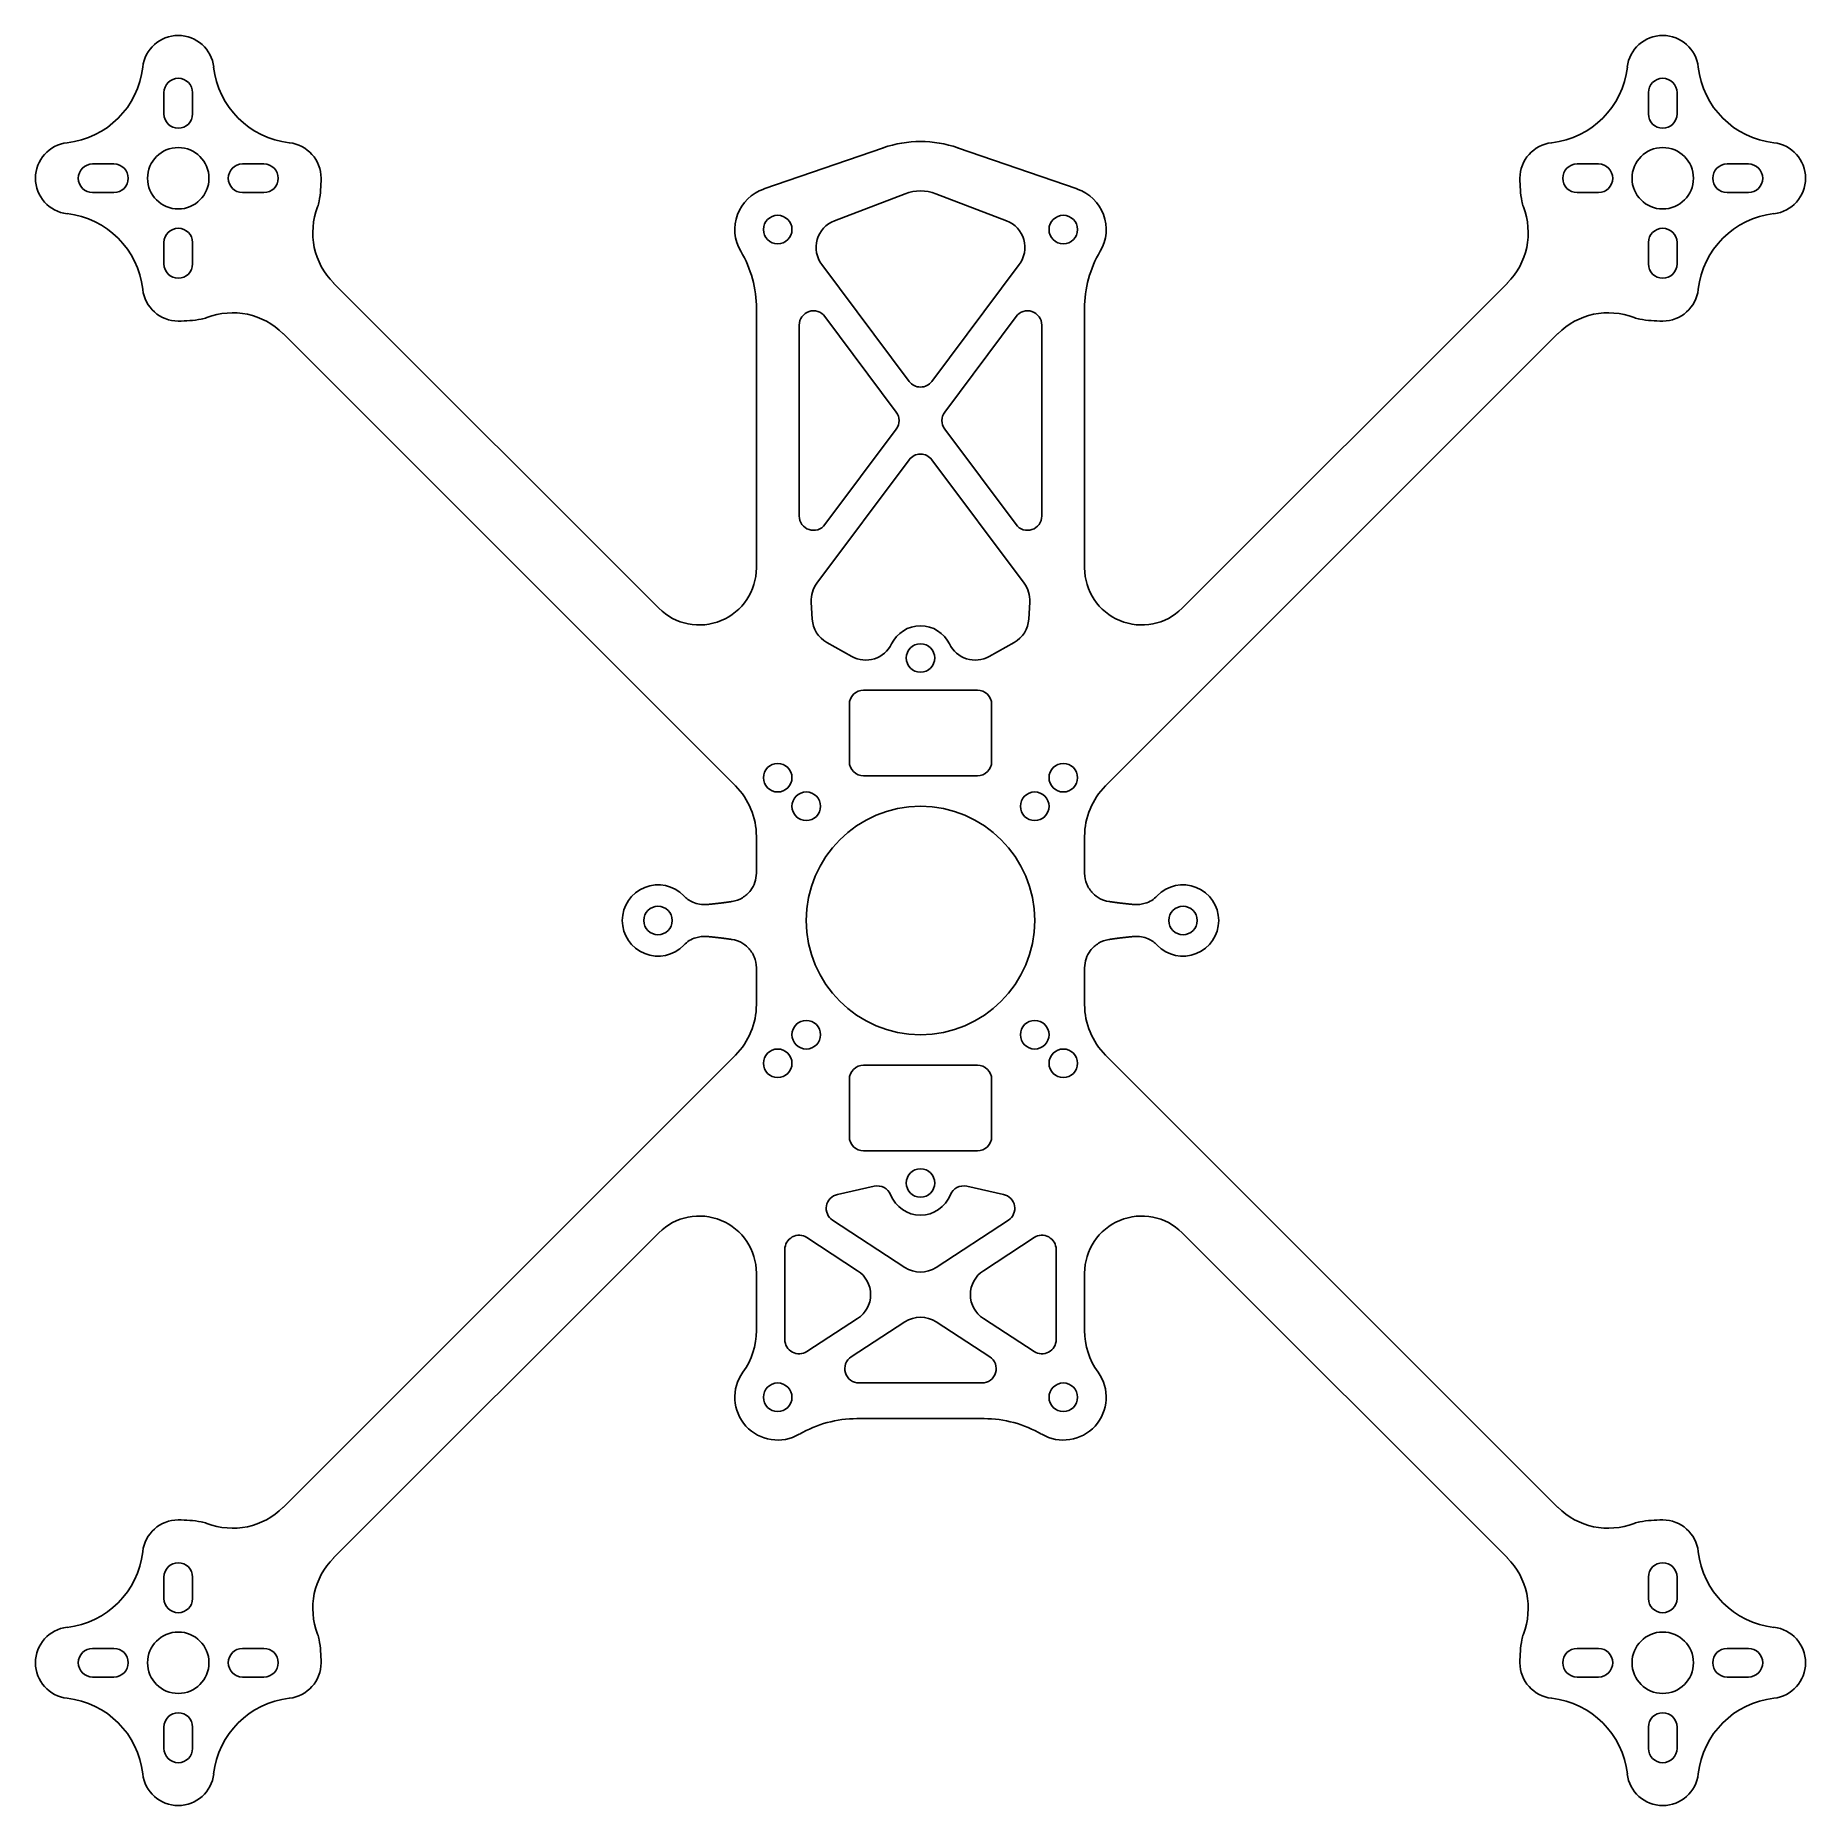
# Model space of a CAD drawing. Header units: millimetres. Extents: x -62 to 62, y -62 to 62.
import ezdxf

# ---------------------------------------------------------------- set-up
doc = ezdxf.new("R2010")
doc.units = ezdxf.units.MM
doc.layers.get('0').update_dxf_attribs({"linetype": 'CONTINUOUS'})

msp = doc.modelspace()

# ---------------------------------------------------------------- linework, layer by layer
for p, q in [((-2.6, 54.1), (-10.98, 51.22)), ((10.98, 51.22), (2.6, 54.1)), ((-18.32, 21.86), (-41.09, 44.62)), ((41.09, 44.62), (18.32, 21.86)), ((-11.49, 42.83), (-11.49, 24.69)), ((11.49, 24.69), (11.49, 42.83)), ((-44.62, 41.09), (-12.96, 9.42)), ((12.96, 9.42), (44.62, 41.09)), ((-11.49, 5.89), (-11.49, 3.31)), ((11.49, 3.31), (11.49, 5.89)), ((-11.49, -3.31), (-11.49, -5.89)), ((11.49, -5.89), (11.49, -3.31)), ((-12.96, -9.42), (-44.62, -41.09)), ((44.62, -41.09), (12.96, -9.42)), ((-41.09, -44.62), (-18.32, -21.86)), ((18.32, -21.86), (41.09, -44.62)), ((-11.49, -24.69), (-11.49, -28.71)), ((11.49, -28.71), (11.49, -24.69)), ((-4.45, -34.88), (4.45, -34.88))]:
    msp.add_line(p, q)
for points in [[(-50.97, 56.47, -1), (-52.97, 56.47), (-52.97, 57.97, -1), (-50.97, 57.97)], [(50.97, 57.97, -1), (52.97, 57.97), (52.97, 56.47, -1), (50.97, 56.47)], [(-57.97, 50.97, -1), (-57.97, 52.97), (-56.47, 52.97, -1), (-56.47, 50.97)], [(-45.97, 52.97, -1), (-45.97, 50.97), (-47.47, 50.97, -1), (-47.47, 52.97)], [(45.97, 50.97, -1), (45.97, 52.97), (47.47, 52.97, -1), (47.47, 50.97)], [(56.47, 50.97, -1), (56.47, 52.97), (57.97, 52.97, -1), (57.97, 50.97)], [(0.8, 37.75), (6.91, 45.92, 0.497362), (6.03, 48.99), (1.08, 50.89, 0.185341), (-1.08, 50.89), (-6.03, 48.99, 0.497367), (-6.91, 45.92), (-0.8, 37.75, 0.501017)], [(-50.97, 45.97, -1), (-52.97, 45.97), (-52.97, 47.47, -1), (-50.97, 47.47)], [(52.97, 45.97, -1), (50.97, 45.97), (50.97, 47.47, -1), (52.97, 47.47)], [(-8.49, 41.69), (-8.49, 28.32, 0.72138), (-6.69, 27.72), (-1.7, 34.41, 0.33243), (-1.7, 35.6), (-6.69, 42.29, 0.721375)], [(1.7, 34.41), (6.69, 27.72, 0.721375), (8.49, 28.32), (8.49, 41.69, 0.72138), (6.69, 42.29), (1.7, 35.6, 0.33243)], [(-7.65, 22.3), (-7.58, 21.09, 0.255414), (-6.56, 19.47), (-4.8, 18.49, 0.43156), (-2.03, 19.36, -0.627432), (2.03, 19.36, 0.43156), (4.8, 18.49), (6.56, 19.47, 0.255416), (7.58, 21.09), (7.65, 22.3, 0.177695), (7.26, 23.62), (0.8, 32.26, 0.501017), (-0.8, 32.26), (-7.26, 23.62, 0.177694)], [(-4.98, 15.13), (-4.98, 11.13, 0.414214), (-3.98, 10.13), (3.98, 10.13, 0.414214), (4.98, 11.13), (4.98, 15.13, 0.414214), (3.98, 16.13), (-3.98, 16.13, 0.414214)], [(-4.98, -11.13), (-4.98, -15.13, 0.414214), (-3.98, -16.13), (3.98, -16.13, 0.414214), (4.98, -15.13), (4.98, -11.13, 0.414214), (3.98, -10.13), (-3.98, -10.13, 0.414214)], [(1.09, -24.29), (6.15, -20.99, 0.664038), (5.82, -19.18), (3.24, -18.61, 0.368715), (2.09, -19.21, -0.679587), (-2.09, -19.21, 0.368715), (-3.24, -18.61), (-5.82, -19.18, 0.664038), (-6.15, -20.99), (-1.09, -24.29, 0.297139)], [(-7.95, -30.18), (-4.4, -27.87, 0.541854), (-4.4, -24.52), (-7.95, -22.2, 0.595514), (-9.5, -23.04), (-9.5, -29.35, 0.595514)], [(9.5, -29.35), (9.5, -23.04, 0.595514), (7.95, -22.2), (4.4, -24.52, 0.541854), (4.4, -27.87), (7.95, -30.18, 0.595514)], [(4.85, -30.55), (1.09, -28.1, 0.297139), (-1.09, -28.1), (-4.85, -30.55, 0.746073), (-4.3, -32.38), (4.3, -32.38, 0.746073)], [(-52.97, -45.97, -1), (-50.97, -45.97), (-50.97, -47.47, -1), (-52.97, -47.47)], [(50.97, -45.97, -1), (52.97, -45.97), (52.97, -47.47, -1), (50.97, -47.47)], [(-56.47, -50.97, -1), (-56.47, -52.97), (-57.97, -52.97, -1), (-57.97, -50.97)], [(-45.97, -50.97, -1), (-45.97, -52.97), (-47.47, -52.97, -1), (-47.47, -50.97)], [(45.97, -52.97, -1), (45.97, -50.97), (47.47, -50.97, -1), (47.47, -52.97)], [(57.97, -50.97, -1), (57.97, -52.97), (56.47, -52.97, -1), (56.47, -50.97)], [(-50.97, -57.97, -1), (-52.97, -57.97), (-52.97, -56.47, -1), (-50.97, -56.47)], [(50.97, -56.47, -1), (52.97, -56.47), (52.97, -57.97, -1), (50.97, -57.97)]]:
    msp.add_lwpolyline(points, format="xyb", close=True)
for centre, radius in [((-51.97, 51.97), 2.15), ((51.97, 51.97), 2.15), ((-10, 48.38), 1), ((10, 48.38), 1), ((0, 18.38), 1), ((-10, 10), 1), ((10, 10), 1), ((-8, 8), 1), ((8, 8), 1), ((0, 0), 8), ((-18.38, 0), 1), ((18.38, 0), 1), ((-8, -8), 1), ((8, -8), 1), ((-10, -10), 1), ((10, -10), 1), ((0, -18.38), 1), ((-10, -33.38), 1), ((10, -33.38), 1), ((-51.97, -51.97), 2.15), ((51.97, -51.97), 2.15)]:
    msp.add_circle(centre, radius)
for centre, radius, start, end in [((-51.97, 59.47), 2.5, 6.3972, 173.6028), ((51.97, 59.47), 2.5, 6.3972, 173.6028), ((-60.42, 60.42), 6, 276.3972, 353.6028), ((-43.53, 60.42), 6, 186.3972, 263.6028), ((43.53, 60.42), 6, 276.3972, 353.6028), ((60.42, 60.42), 6, 186.3972, 263.6028), ((0, 46.54), 8, 71.0043, 108.9957), ((-59.47, 51.97), 2.5, 96.3972, 263.6028), ((-44.47, 51.97), 2.5, 0, 83.6028), ((44.47, 51.97), 2.5, 96.3972, 180), ((59.47, 51.97), 2.5, -83.6028, 83.6028), ((-51.97, 51.97), 10, -9.2506, 0), ((-10, 48.38), 3, 108.9957, 210.3271), ((10, 48.38), 3, -30.3271, 71.0043), ((51.97, 51.97), 10, 180, 189.2506), ((-37.55, 48.16), 5, 158.8112, 225), ((-44.08, 50.69), 2, 338.8112, 350.7494), ((37.55, 48.16), 5, -45, 21.1888), ((44.08, 50.69), 2, 189.2506, 201.1888), ((-60.42, 43.53), 6, 6.3972, 83.6028), ((60.42, 43.53), 6, 96.3972, 173.6028), ((-19.49, 42.83), 8, 0, 30.3271), ((19.49, 42.83), 8, 149.6729, 180), ((-51.97, 44.47), 2.5, 186.3972, 270), ((51.97, 44.47), 2.5, 270, 353.6028), ((-50.69, 44.08), 2, 279.2506, 291.1888), ((-48.16, 37.55), 5, 45, 111.1888), ((48.16, 37.55), 5, 68.8112, 135), ((50.69, 44.08), 2, 248.8112, 260.7494), ((-51.97, 51.97), 10, 270, 279.2506), ((51.97, 51.97), 10, 260.7494, 270), ((-15.49, 24.69), 4, -135, 0), ((15.49, 24.69), 4, 180, 315), ((-16.49, 5.89), 5, 0, 45), ((16.49, 5.89), 5, 135, 180), ((-18.38, 0), 2.5, 43.7659, 316.2341), ((18.38, 0), 2.5, -136.2341, 136.2341), ((-16.49, -5.89), 5, -45, 0), ((16.49, -5.89), 5, 180, 225), ((-15.49, -24.69), 4, 0, 135), ((15.49, -24.69), 4, 45, 180), ((-16.49, -28.71), 5, -35.7238, 0), ((16.49, -28.71), 5, 180, 215.7238), ((-10, -33.38), 3, 144.2762, 300.2726), ((10, -33.38), 3, -120.2726, 35.7238), ((-4.45, -42.88), 8, 90, 120.2726), ((4.45, -42.88), 8, 59.7274, 90), ((-51.97, -44.47), 2.5, 90, 173.6028), ((-51.97, -51.97), 10, 80.7494, 90), ((-50.69, -44.08), 2, 68.8112, 80.7494), ((-48.16, -37.55), 5, 248.8112, 315), ((48.16, -37.55), 5, 225, 291.1888), ((50.69, -44.08), 2, 99.2506, 111.1888), ((51.97, -51.97), 10, 90, 99.2506), ((51.97, -44.47), 2.5, 6.3972, 90), ((-60.42, -43.53), 6, 276.3972, 353.6028), ((60.42, -43.53), 6, 186.3972, 263.6028), ((-37.55, -48.16), 5, 135, 201.1888), ((37.55, -48.16), 5, -21.1888, 45), ((-59.47, -51.97), 2.5, 96.3972, 263.6028), ((59.47, -51.97), 2.5, -83.6028, 83.6028), ((-44.08, -50.69), 2, 9.2506, 21.1888), ((-51.97, -51.97), 10, 0, 9.2506), ((51.97, -51.97), 10, 170.7494, 180), ((44.08, -50.69), 2, 158.8112, 170.7494), ((-44.47, -51.97), 2.5, -83.6028, 0), ((44.47, -51.97), 2.5, 180, 263.6028), ((-60.42, -60.42), 6, 6.3972, 83.6028), ((-43.53, -60.42), 6, 96.3972, 173.6028), ((43.53, -60.42), 6, 6.3972, 83.6028), ((60.42, -60.42), 6, 96.3972, 173.6028), ((-51.97, -59.47), 2.5, 186.3972, 353.6028), ((51.97, -59.47), 2.5, 186.3972, 353.6028)]:
    msp.add_arc(centre, radius, start, end)
for points, knots in [([(-13.19, 1.33), (-12.93, 1.37), (-12.69, 1.46), (-12.24, 1.73), (-12.05, 1.91), (-11.76, 2.29), (-11.66, 2.48), (-11.53, 2.88), (-11.49, 3.09), (-11.49, 3.31)], [0, 0, 0, 0, 0.0781289, 0.0781289, 0.1562578, 0.1562578, 0.2203607, 0.2203607, 0.2844636, 0.2844636, 0.2844636, 0.2844636]), ([(11.49, 3.31), (11.49, 3.05), (11.55, 2.79), (11.74, 2.31), (11.89, 2.09), (12.22, 1.75), (12.39, 1.62), (12.78, 1.43), (12.98, 1.36), (13.19, 1.33)], [0, 0, 0, 0, 0.0781289, 0.0781289, 0.1562578, 0.1562578, 0.2203607, 0.2203607, 0.2844636, 0.2844636, 0.2844636, 0.2844636]), ([(-16.58, 1.73), (-16.4, 1.54), (-16.18, 1.39), (-15.79, 1.22), (-15.63, 1.17), (-15.3, 1.11), (-15.13, 1.11), (-14.96, 1.12)], [0, 0, 0, 0, 0.0781289, 0.0781289, 0.1286275, 0.1286275, 0.1791261, 0.1791261, 0.1791261, 0.1791261]), ([(14.96, 1.12), (15.22, 1.1), (15.48, 1.13), (15.89, 1.25), (16.05, 1.32), (16.33, 1.5), (16.46, 1.61), (16.58, 1.73)], [0, 0, 0, 0, 0.0781289, 0.0781289, 0.1286275, 0.1286275, 0.1791261, 0.1791261, 0.1791261, 0.1791261]), ([(-14.96, -1.12), (-15.22, -1.1), (-15.48, -1.13), (-15.89, -1.25), (-16.05, -1.32), (-16.33, -1.5), (-16.46, -1.61), (-16.58, -1.73)], [0, 0, 0, 0, 0.0781289, 0.0781289, 0.1286275, 0.1286275, 0.1791261, 0.1791261, 0.1791261, 0.1791261]), ([(16.58, -1.73), (16.4, -1.54), (16.18, -1.39), (15.79, -1.22), (15.63, -1.17), (15.3, -1.11), (15.13, -1.11), (14.96, -1.12)], [0, 0, 0, 0, 0.0781289, 0.0781289, 0.1286275, 0.1286275, 0.1791261, 0.1791261, 0.1791261, 0.1791261]), ([(-11.49, -3.31), (-11.49, -3.05), (-11.55, -2.79), (-11.74, -2.31), (-11.89, -2.09), (-12.22, -1.75), (-12.39, -1.62), (-12.78, -1.43), (-12.98, -1.36), (-13.19, -1.33)], [0, 0, 0, 0, 0.0781289, 0.0781289, 0.1562578, 0.1562578, 0.2203607, 0.2203607, 0.2844636, 0.2844636, 0.2844636, 0.2844636]), ([(13.19, -1.33), (12.93, -1.37), (12.69, -1.46), (12.24, -1.73), (12.05, -1.91), (11.76, -2.29), (11.66, -2.48), (11.53, -2.88), (11.49, -3.09), (11.49, -3.31)], [0, 0, 0, 0, 0.0781289, 0.0781289, 0.1562578, 0.1562578, 0.2203607, 0.2203607, 0.2844636, 0.2844636, 0.2844636, 0.2844636])]:
    msp.add_open_spline(points, degree=3, knots=knots)
for points in [[(-13.19, 1.33), (-13.53, 1.28), (-13.88, 1.23), (-14.24, 1.19), (-14.6, 1.15), (-14.96, 1.12)], [(14.96, 1.12), (14.6, 1.15), (14.24, 1.19), (13.88, 1.23), (13.53, 1.28), (13.19, 1.33)], [(-14.96, -1.12), (-14.6, -1.15), (-14.24, -1.19), (-13.88, -1.23), (-13.53, -1.28), (-13.19, -1.33)], [(13.19, -1.33), (13.53, -1.28), (13.88, -1.23), (14.24, -1.19), (14.6, -1.15), (14.96, -1.12)]]:
    msp.add_open_spline(points, degree=5)

doc.saveas('drawing.dxf')
